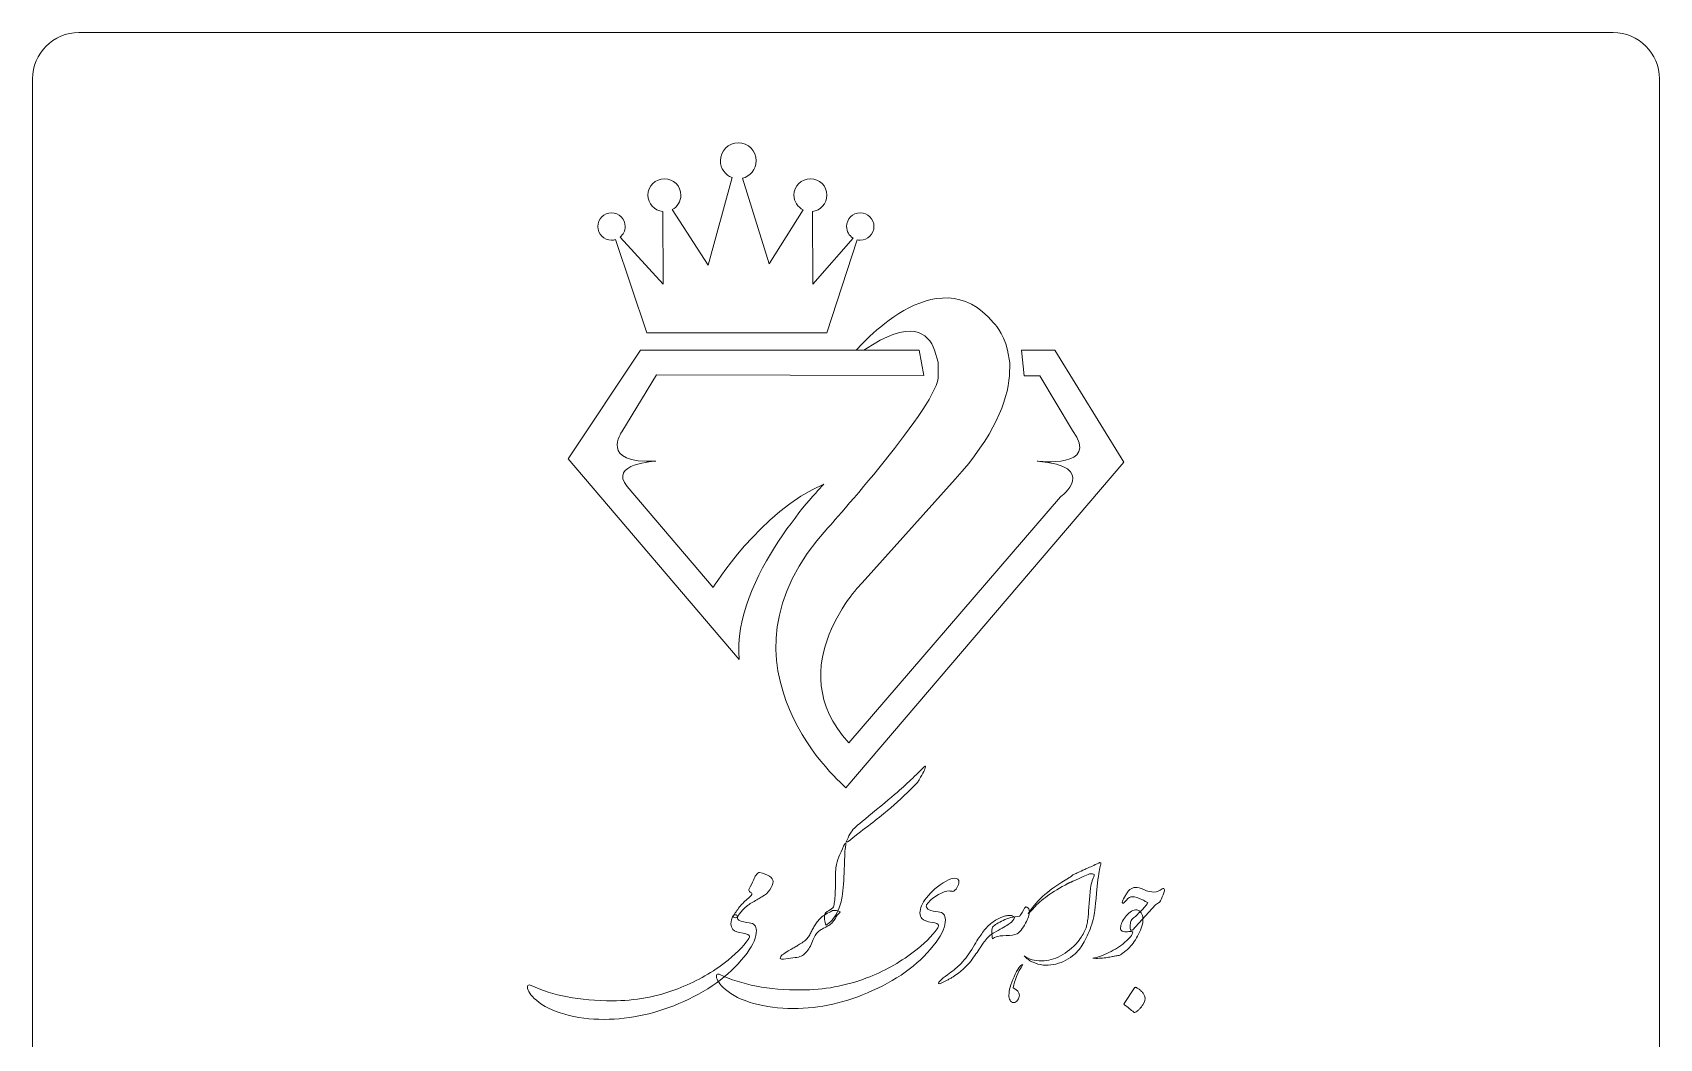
# Model space of a CAD drawing. Header units: millimetres. Extents: x -160 to 532, y -73 to 132.
# Drawn here: x -31.4 to 144.2, y 23.9 to 132.5 of the extents above; entities that cross this region are included whole.
import ezdxf

# ---------------------------------------------------------------- set-up
doc = ezdxf.new("R2010")
doc.units = ezdxf.units.MM
doc.header["$MEASUREMENT"] = 0
doc.layers.add('Layer 1', color=7, linetype='Continuous')

msp = doc.modelspace()

# ---------------------------------------------------------------- linework, layer by layer
at = {"layer": 'Layer 1', "color": 250, "lineweight": 18}
msp.add_open_spline([(-31.4052, -68.1438), (-31.4052, -68.1438), (-31.4052, 127.4564), (-31.4052, 127.4564), (-31.4052, 130.2103), (-29.1591, 132.4564), (-26.4052, 132.4564), (-26.4052, 132.4564), (139.1948, 132.4564), (139.1948, 132.4564), (141.9487, 132.4564), (144.1948, 130.2101), (144.1948, 127.4564), (144.1948, 127.4564), (144.1948, -68.1438), (144.1948, -68.1438), (144.1948, -70.8975), (141.9485, -73.1438), (139.1948, -73.1438), (139.1948, -73.1438), (-26.4052, -73.1438), (-26.4052, -73.1438), (-29.1589, -73.1438), (-31.4052, -70.8976), (-31.4052, -68.1438)], degree=3, knots=[0, 0, 0, 0, 0.125, 0.125, 0.125, 0.25, 0.25, 0.25, 0.375, 0.375, 0.375, 0.5, 0.5, 0.5, 0.625, 0.625, 0.625, 0.75, 0.75, 0.75, 0.875, 0.875, 0.875, 1, 1, 1, 1], dxfattribs=at)
at = {"layer": 'Layer 1', "color": 230, "lineweight": 9}
for points, knots in [([(34.8907, 100.0681), (34.8907, 100.0681), (54.3266, 100.0681), (54.3266, 100.0681), (54.3266, 100.0681), (57.5886, 110.0908), (57.5886, 110.0908), (57.7006, 110.0636), (57.8177, 110.0489), (57.9381, 110.0489), (58.7537, 110.0489), (59.4158, 110.7097), (59.4158, 111.5263), (59.4158, 112.3421), (58.7537, 113.0035), (57.9381, 113.0035), (57.122, 113.0035), (56.46, 112.3421), (56.46, 111.5263), (56.46, 110.9972), (56.7382, 110.5333), (57.1559, 110.2725), (57.1559, 110.2725), (52.8166, 105.3212), (52.8166, 105.3212), (52.8166, 105.3212), (52.7627, 113.1472), (52.7627, 113.1472), (53.6434, 113.251), (54.3266, 113.9993), (54.3266, 114.9076), (54.3266, 115.8866), (53.5326, 116.6807), (52.5534, 116.6807), (51.5744, 116.6807), (50.7809, 115.8866), (50.7809, 114.9076), (50.7809, 114.2157), (51.1776, 113.6162), (51.7559, 113.3243), (51.7559, 113.3243), (48.0888, 107.4878), (48.0888, 107.4878), (48.0888, 107.4878), (45.2075, 116.7295), (45.2075, 116.7295), (46.0682, 116.9267), (46.7098, 117.6976), (46.7098, 118.6175), (46.7098, 119.6871), (45.8429, 120.5546), (44.7726, 120.5546), (43.7032, 120.5546), (42.8357, 119.6871), (42.8357, 118.6175), (42.8357, 117.7831), (43.3633, 117.0725), (44.1028, 116.7995), (44.1028, 116.7995), (41.5228, 107.3567), (41.5228, 107.3567), (41.5228, 107.3567), (37.646, 113.3521), (37.646, 113.3521), (38.1953, 113.6533), (38.5678, 114.2369), (38.5678, 114.9076), (38.5678, 115.8866), (37.7741, 116.6807), (36.795, 116.6807), (35.8158, 116.6807), (35.0219, 115.8866), (35.0219, 114.9076), (35.0219, 113.9908), (35.7177, 113.2367), (36.6102, 113.1443), (36.6102, 113.1443), (36.6636, 105.3212), (36.6636, 105.3212), (36.6636, 105.3212), (32.0289, 110.3919), (32.0289, 110.3919), (32.3527, 110.6629), (32.5595, 111.0702), (32.5595, 111.5263), (32.5595, 112.3421), (31.8983, 113.0035), (31.082, 113.0035), (30.2663, 113.0035), (29.6045, 112.3421), (29.6045, 111.5263), (29.6045, 110.7097), (30.2663, 110.0489), (31.082, 110.0489), (31.2353, 110.0489), (31.3833, 110.0723), (31.5221, 110.1155), (31.5221, 110.1155), (34.8907, 100.0681), (34.8907, 100.0681)], [0, 0, 0, 0, 0.03030303, 0.03030303, 0.03030303, 0.06060606, 0.06060606, 0.06060606, 0.09090909, 0.09090909, 0.09090909, 0.12121212, 0.12121212, 0.12121212, 0.15151515, 0.15151515, 0.15151515, 0.18181818, 0.18181818, 0.18181818, 0.21212121, 0.21212121, 0.21212121, 0.24242424, 0.24242424, 0.24242424, 0.27272727, 0.27272727, 0.27272727, 0.3030303, 0.3030303, 0.3030303, 0.33333333, 0.33333333, 0.33333333, 0.36363636, 0.36363636, 0.36363636, 0.39393939, 0.39393939, 0.39393939, 0.42424242, 0.42424242, 0.42424242, 0.45454545, 0.45454545, 0.45454545, 0.48484848, 0.48484848, 0.48484848, 0.51515152, 0.51515152, 0.51515152, 0.54545455, 0.54545455, 0.54545455, 0.57575758, 0.57575758, 0.57575758, 0.60606061, 0.60606061, 0.60606061, 0.63636364, 0.63636364, 0.63636364, 0.66666667, 0.66666667, 0.66666667, 0.6969697, 0.6969697, 0.6969697, 0.72727273, 0.72727273, 0.72727273, 0.75757576, 0.75757576, 0.75757576, 0.78787879, 0.78787879, 0.78787879, 0.81818182, 0.81818182, 0.81818182, 0.84848485, 0.84848485, 0.84848485, 0.87878788, 0.87878788, 0.87878788, 0.90909091, 0.90909091, 0.90909091, 0.93939394, 0.93939394, 0.93939394, 0.96969697, 0.96969697, 0.96969697, 1, 1, 1, 1]), ([(75.3248, 98.1767), (75.3248, 98.1767), (78.9392, 98.1767), (78.9392, 98.1767), (78.9392, 98.1767), (86.3948, 86.1057), (86.3948, 86.1057), (86.3948, 86.1057), (56.3944, 50.9583), (56.3944, 50.9583), (56.3944, 50.9583), (40.7732, 64.0937), (54.4421, 79.0055), (54.4421, 79.0055), (66.6474, 92.6064), (66.346, 95.4407), (66.346, 95.4407), (66.3391, 96.8966), (66.3391, 96.8966), (66.3391, 96.8966), (65.9582, 98.1767), (65.9582, 98.1767), (65.2778, 100.052), (63.4097, 101.6679), (58.332, 98.1767), (58.332, 98.1767), (57.5114, 98.1767), (57.5114, 98.1767), (57.5114, 98.1767), (66.2115, 108.5777), (72.3183, 101.1379), (72.3183, 101.1379), (73.3691, 100.1533), (73.8436, 98.1767), (73.8436, 98.1767), (74.0722, 96.8183), (74.0722, 96.8183), (74.0722, 96.8183), (74.0399, 95.4161), (74.0399, 95.4161), (73.8199, 92.6794), (72.4019, 88.9577), (68.1815, 84.2438), (68.1815, 84.2438), (58.1345, 73.0806), (58.1345, 73.0806), (58.1345, 73.0806), (49.1395, 64.0199), (56.6907, 55.8122), (56.6907, 55.8122), (79.5413, 82.3389), (79.5413, 82.3389), (79.5413, 82.3389), (83.8259, 85.6427), (77.0459, 86.2132), (77.0459, 86.2132), (83.8739, 85.3593), (80.8543, 89.4963), (80.8543, 89.4963), (77.3078, 95.4059), (77.3078, 95.4059), (77.3078, 95.4059), (75.6218, 95.4111), (75.6218, 95.4111), (75.6218, 95.4111), (75.3248, 98.1767), (75.3248, 98.1767)], [0, 0, 0, 0, 0.04545455, 0.04545455, 0.04545455, 0.09090909, 0.09090909, 0.09090909, 0.13636364, 0.13636364, 0.13636364, 0.18181818, 0.18181818, 0.18181818, 0.22727273, 0.22727273, 0.22727273, 0.27272727, 0.27272727, 0.27272727, 0.31818182, 0.31818182, 0.31818182, 0.36363636, 0.36363636, 0.36363636, 0.40909091, 0.40909091, 0.40909091, 0.45454545, 0.45454545, 0.45454545, 0.5, 0.5, 0.5, 0.54545455, 0.54545455, 0.54545455, 0.59090909, 0.59090909, 0.59090909, 0.63636364, 0.63636364, 0.63636364, 0.68181818, 0.68181818, 0.68181818, 0.72727273, 0.72727273, 0.72727273, 0.77272727, 0.77272727, 0.77272727, 0.81818182, 0.81818182, 0.81818182, 0.86363636, 0.86363636, 0.86363636, 0.90909091, 0.90909091, 0.90909091, 0.95454545, 0.95454545, 0.95454545, 1, 1, 1, 1]), ([(64.807, 95.4456), (64.807, 95.4456), (35.9413, 95.5379), (35.9413, 95.5379), (35.9413, 95.5379), (32.1986, 89.3654), (32.1986, 89.3654), (32.1986, 89.3654), (29.7026, 85.8856), (35.875, 86.2132), (35.875, 86.2132), (30.6887, 85.9505), (32.7887, 83.4552), (32.7887, 83.4552), (42.0479, 72.5561), (42.0479, 72.5561), (42.0479, 72.5561), (47.1339, 80.8309), (53.9986, 83.7179), (53.9986, 83.7179), (44.0527, 73.6657), (44.856, 64.8041), (44.856, 64.8041), (26.3948, 86.4611), (26.3948, 86.4611), (26.3948, 86.4611), (34.205, 98.1767), (34.205, 98.1767), (34.205, 98.1767), (64.3091, 98.1767), (64.3091, 98.1767), (64.3091, 98.1767), (64.807, 95.4456), (64.807, 95.4456)], [0, 0, 0, 0, 0.09090909, 0.09090909, 0.09090909, 0.18181818, 0.18181818, 0.18181818, 0.27272727, 0.27272727, 0.27272727, 0.36363636, 0.36363636, 0.36363636, 0.45454545, 0.45454545, 0.45454545, 0.54545455, 0.54545455, 0.54545455, 0.63636364, 0.63636364, 0.63636364, 0.72727273, 0.72727273, 0.72727273, 0.81818182, 0.81818182, 0.81818182, 0.90909091, 0.90909091, 0.90909091, 1, 1, 1, 1]), ([(57.3121, 46.6002), (57.6531, 46.9224), (58.448, 47.5927), (59.6992, 48.6158), (60.9528, 49.6388), (61.8488, 50.3938), (62.3921, 50.8853), (62.933, 51.3768), (63.4716, 51.8825), (64.0031, 52.3976), (64.537, 52.9149), (64.8145, 53.1972), (64.838, 53.2419), (64.9603, 53.3477), (64.9979, 53.2959), (64.9509, 53.0866), (64.9015, 52.8773), (64.6216, 52.3576), (64.1066, 51.5274), (63.1658, 50.549), (62.2063, 49.6435), (61.2303, 48.8086), (60.2543, 47.9761), (58.9631, 46.9554), (57.3615, 45.7536), (57.2651, 45.6572), (57.1639, 45.5701), (57.0604, 45.4949), (56.957, 45.4196), (56.8605, 45.342), (56.7688, 45.2644), (56.5713, 45.1068), (56.4584, 45.0621), (56.4302, 45.1256), (56.5454, 45.4384), (56.6747, 45.7183), (56.8159, 45.9676), (56.9781, 46.2381), (57.1428, 46.4497), (57.3121, 46.6002)], [0, 0, 0, 0, 0.07692308, 0.07692308, 0.07692308, 0.15384615, 0.15384615, 0.15384615, 0.23076923, 0.23076923, 0.23076923, 0.30769231, 0.30769231, 0.30769231, 0.38461538, 0.38461538, 0.38461538, 0.46153846, 0.46153846, 0.46153846, 0.53846154, 0.53846154, 0.53846154, 0.61538462, 0.61538462, 0.61538462, 0.69230769, 0.69230769, 0.69230769, 0.76923077, 0.76923077, 0.76923077, 0.84615385, 0.84615385, 0.84615385, 0.92307692, 0.92307692, 0.92307692, 1, 1, 1, 1]), ([(56.2796, 44.0438), (56.2655, 43.8886), (56.242, 43.2724), (56.2114, 42.1975), (56.1691, 41.0028), (56.0938, 40.0126), (55.9833, 39.2271), (55.9316, 38.745), (55.7528, 38.1782), (55.4447, 37.5267), (55.146, 36.8776), (54.7345, 36.4096), (54.2053, 36.1203), (54.1865, 36.2355), (54.163, 36.3484), (54.1324, 36.4613), (54.1042, 36.5742), (54.083, 36.6871), (54.0712, 36.8023), (54.0595, 36.9176), (54.0618, 37.0305), (54.0783, 37.1434), (54.0948, 37.2562), (54.1371, 37.3691), (54.2053, 37.4845), (54.2735, 37.5267), (54.4334, 37.6279), (54.6804, 37.7879), (54.9297, 37.9477), (55.059, 38.0959), (55.0731, 38.23), (55.1602, 38.5309), (55.2166, 39.0648), (55.2401, 39.8268), (55.2566, 40.5818), (55.266, 41.118), (55.266, 41.4403), (55.266, 42.1011), (55.3224, 42.6091), (55.433, 42.9619), (55.5506, 43.3077), (55.694, 43.6722), (55.8587, 44.0579), (56.0844, 44.5306), (56.2302, 44.8364), (56.3008, 44.9751), (56.3784, 45.0245), (56.4066, 44.9704), (56.3831, 44.8081), (56.3126, 44.4035), (56.2796, 44.1496), (56.2796, 44.0438)], [0, 0, 0, 0, 0.05882353, 0.05882353, 0.05882353, 0.11764706, 0.11764706, 0.11764706, 0.17647059, 0.17647059, 0.17647059, 0.23529412, 0.23529412, 0.23529412, 0.29411765, 0.29411765, 0.29411765, 0.35294118, 0.35294118, 0.35294118, 0.41176471, 0.41176471, 0.41176471, 0.47058824, 0.47058824, 0.47058824, 0.52941176, 0.52941176, 0.52941176, 0.58823529, 0.58823529, 0.58823529, 0.64705882, 0.64705882, 0.64705882, 0.70588235, 0.70588235, 0.70588235, 0.76470588, 0.76470588, 0.76470588, 0.82352941, 0.82352941, 0.82352941, 0.88235294, 0.88235294, 0.88235294, 0.94117647, 0.94117647, 0.94117647, 1, 1, 1, 1]), ([(82.1994, 35.6123), (82.2417, 35.6523), (82.2793, 35.7346), (82.3169, 35.8569), (82.3522, 35.9769), (82.3899, 36.1297), (82.4228, 36.3131), (82.4581, 36.4989), (82.4886, 36.7059), (82.5169, 36.9388), (82.5427, 37.1692), (82.5662, 37.4161), (82.5851, 37.6772), (82.5851, 37.6772), (82.7709, 40.1372), (82.7709, 40.1372), (82.8038, 40.4053), (82.8837, 40.7017), (83.0131, 41.0262), (83.1283, 41.3014), (83.1848, 41.4637), (83.1848, 41.5084), (83.1848, 41.6283), (83.0695, 41.6895), (82.8391, 41.6895), (82.7262, 41.6895), (82.6203, 41.666), (82.5239, 41.6189), (82.023, 41.3908), (81.6161, 41.2026), (81.3033, 41.0568), (80.9905, 40.9133), (80.7459, 40.8028), (80.5695, 40.7228), (80.3931, 40.6452), (80.2755, 40.5935), (80.2191, 40.5676), (80.1603, 40.5441), (80.1391, 40.5348), (80.1532, 40.5441), (80.1674, 40.5535), (80.205, 40.5723), (80.2661, 40.6029), (80.3296, 40.6335), (80.3931, 40.6641), (80.459, 40.697), (80.5272, 40.7276), (80.5836, 40.7559), (80.633, 40.7793), (80.6801, 40.8028), (80.6965, 40.8075), (80.6824, 40.8005), (78.9021, 39.8997), (77.6109, 39.0178), (76.8113, 38.1546), (76.315, 37.6208), (76.0657, 37.355), (76.061, 37.355), (76.0657, 37.3785), (76.101, 37.442), (76.1692, 37.5479), (77.03, 38.8508), (78.4364, 40.0715), (80.3931, 41.205), (80.5366, 41.2896), (80.6354, 41.3484), (80.6942, 41.3885), (80.7506, 41.4284), (80.7906, 41.4566), (80.8118, 41.4754), (80.8306, 41.4943), (80.8423, 41.506), (80.8447, 41.5131), (80.847, 41.5201), (80.8635, 41.5342), (80.8941, 41.5532), (80.9223, 41.5742), (80.9787, 41.6048), (81.0634, 41.6424), (81.1457, 41.6824), (81.2751, 41.7437), (81.4515, 41.826), (81.6279, 41.9083), (81.8654, 42.0164), (82.1617, 42.1504), (82.4581, 42.2821), (82.8367, 42.4562), (83.2953, 42.6678), (83.6246, 42.8184), (83.7963, 42.8937), (83.8057, 42.8937), (83.8739, 42.8937), (83.9091, 42.849), (83.9091, 42.7572), (83.9091, 42.7478), (83.9091, 42.7337), (83.9091, 42.7172), (83.9091, 42.7031), (83.9068, 42.6843), (83.9021, 42.6678), (83.8645, 42.5879), (83.8198, 42.4162), (83.7657, 42.1457), (83.7139, 41.8776), (83.6504, 41.5131), (83.5775, 41.0545), (83.3847, 38.9237), (83.253, 37.6701), (83.1848, 37.2915), (83.1213, 36.934), (83.0296, 36.5789), (82.9167, 36.2285), (82.8014, 35.8757), (82.6744, 35.5417), (82.538, 35.2219), (82.3993, 34.902), (82.2534, 34.608), (82.1029, 34.3399), (81.9501, 34.0718), (81.8113, 33.8413), (81.6819, 33.6485), (81.4444, 33.3451), (81.1692, 33.0723), (80.8588, 32.83), (80.5484, 32.5902), (80.2191, 32.3879), (79.8663, 32.228), (79.5159, 32.068), (79.1537, 31.9504), (78.7774, 31.8799), (78.4035, 31.8093), (78.0319, 31.7929), (77.6626, 31.8329), (77.2934, 31.8705), (76.9336, 31.9693), (76.5831, 32.1292), (76.2351, 32.2868), (75.9105, 32.5149), (75.6118, 32.8136), (75.8964, 32.6207), (76.188, 32.4843), (76.4844, 32.4044), (76.7807, 32.3244), (77.1264, 32.2821), (77.5215, 32.2821), (78.2059, 32.2821), (78.8785, 32.4632), (79.5441, 32.8206), (80.2073, 33.1781), (80.8329, 33.6814), (81.4209, 34.3305), (81.6137, 34.5775), (81.7737, 34.8079), (81.9007, 35.022), (82.0253, 35.2361), (82.1264, 35.4312), (82.1994, 35.6123)], [0, 0, 0, 0, 0.01923077, 0.01923077, 0.01923077, 0.03846154, 0.03846154, 0.03846154, 0.05769231, 0.05769231, 0.05769231, 0.07692308, 0.07692308, 0.07692308, 0.09615385, 0.09615385, 0.09615385, 0.11538462, 0.11538462, 0.11538462, 0.13461538, 0.13461538, 0.13461538, 0.15384615, 0.15384615, 0.15384615, 0.17307692, 0.17307692, 0.17307692, 0.19230769, 0.19230769, 0.19230769, 0.21153846, 0.21153846, 0.21153846, 0.23076923, 0.23076923, 0.23076923, 0.25, 0.25, 0.25, 0.26923077, 0.26923077, 0.26923077, 0.28846154, 0.28846154, 0.28846154, 0.30769231, 0.30769231, 0.30769231, 0.32692308, 0.32692308, 0.32692308, 0.34615385, 0.34615385, 0.34615385, 0.36538462, 0.36538462, 0.36538462, 0.38461538, 0.38461538, 0.38461538, 0.40384615, 0.40384615, 0.40384615, 0.42307692, 0.42307692, 0.42307692, 0.44230769, 0.44230769, 0.44230769, 0.46153846, 0.46153846, 0.46153846, 0.48076923, 0.48076923, 0.48076923, 0.5, 0.5, 0.5, 0.51923077, 0.51923077, 0.51923077, 0.53846154, 0.53846154, 0.53846154, 0.55769231, 0.55769231, 0.55769231, 0.57692308, 0.57692308, 0.57692308, 0.59615385, 0.59615385, 0.59615385, 0.61538462, 0.61538462, 0.61538462, 0.63461538, 0.63461538, 0.63461538, 0.65384615, 0.65384615, 0.65384615, 0.67307692, 0.67307692, 0.67307692, 0.69230769, 0.69230769, 0.69230769, 0.71153846, 0.71153846, 0.71153846, 0.73076923, 0.73076923, 0.73076923, 0.75, 0.75, 0.75, 0.76923077, 0.76923077, 0.76923077, 0.78846154, 0.78846154, 0.78846154, 0.80769231, 0.80769231, 0.80769231, 0.82692308, 0.82692308, 0.82692308, 0.84615385, 0.84615385, 0.84615385, 0.86538462, 0.86538462, 0.86538462, 0.88461538, 0.88461538, 0.88461538, 0.90384615, 0.90384615, 0.90384615, 0.92307692, 0.92307692, 0.92307692, 0.94230769, 0.94230769, 0.94230769, 0.96153846, 0.96153846, 0.96153846, 0.98076923, 0.98076923, 0.98076923, 1, 1, 1, 1]), ([(68.3987, 40.2337), (68.22, 39.9303), (68.0577, 39.7798), (67.9095, 39.7798), (67.8813, 39.7798), (67.8272, 39.7868), (67.7473, 39.8009), (67.6673, 39.815), (67.5967, 39.8221), (67.5379, 39.8221), (67.2063, 39.8221), (66.8159, 39.6927), (66.3667, 39.4364), (66.1409, 39.307), (65.9316, 39.1636), (65.7388, 39.0084), (65.5459, 38.8508), (65.3648, 38.6767), (65.1955, 38.4839), (65.1085, 38.3828), (65.0638, 38.284), (65.0638, 38.1876), (65.0638, 37.8489), (65.4918, 37.6419), (66.3456, 37.569), (66.8653, 37.5173), (67.124, 37.2351), (67.124, 36.72), (67.124, 36.0168), (66.7877, 35.2102), (66.1127, 34.2952), (64.537, 32.1551), (62.2557, 30.4148), (59.2688, 29.0718), (56.3996, 27.7806), (53.5444, 27.1362), (50.7058, 27.1362), (49.1629, 27.1362), (47.7354, 27.322), (46.4254, 27.6936), (45.1272, 28.0581), (44.1088, 28.5591), (43.375, 29.1964), (42.7353, 29.7515), (42.4155, 30.2265), (42.4155, 30.6146), (42.4155, 30.7769), (42.4837, 30.8568), (42.6154, 30.8568), (42.6765, 30.8568), (42.7353, 30.8404), (42.7941, 30.8098), (45.0966, 29.6974), (48.027, 29.1423), (51.5877, 29.14), (53.9983, 29.1423), (56.3431, 29.5727), (58.6221, 30.4359), (60.4542, 31.1344), (62.1263, 32.0586), (63.6386, 33.2063), (64.838, 34.1165), (65.7035, 34.9655), (66.235, 35.7557), (66.3314, 35.8992), (66.3808, 36.0121), (66.3808, 36.1015), (66.3808, 36.252), (66.148, 36.3626), (65.6847, 36.4307), (65.1344, 36.513), (64.7675, 36.6518), (64.5887, 36.8446), (64.4476, 36.9906), (64.3747, 37.1951), (64.3747, 37.4586), (64.3747, 37.9453), (64.6099, 38.4886), (65.0779, 39.0907), (65.5977, 39.7609), (66.3079, 40.363), (67.2063, 40.8969), (67.5568, 41.0991), (67.8601, 41.2003), (68.1165, 41.2003), (68.4293, 41.2003), (68.5845, 41.0639), (68.5845, 40.7934), (68.5845, 40.6311), (68.5234, 40.4453), (68.3987, 40.2337)], [0, 0, 0, 0, 0.03333333, 0.03333333, 0.03333333, 0.06666667, 0.06666667, 0.06666667, 0.1, 0.1, 0.1, 0.13333333, 0.13333333, 0.13333333, 0.16666667, 0.16666667, 0.16666667, 0.2, 0.2, 0.2, 0.23333333, 0.23333333, 0.23333333, 0.26666667, 0.26666667, 0.26666667, 0.3, 0.3, 0.3, 0.33333333, 0.33333333, 0.33333333, 0.36666667, 0.36666667, 0.36666667, 0.4, 0.4, 0.4, 0.43333333, 0.43333333, 0.43333333, 0.46666667, 0.46666667, 0.46666667, 0.5, 0.5, 0.5, 0.53333333, 0.53333333, 0.53333333, 0.56666667, 0.56666667, 0.56666667, 0.6, 0.6, 0.6, 0.63333333, 0.63333333, 0.63333333, 0.66666667, 0.66666667, 0.66666667, 0.7, 0.7, 0.7, 0.73333333, 0.73333333, 0.73333333, 0.76666667, 0.76666667, 0.76666667, 0.8, 0.8, 0.8, 0.83333333, 0.83333333, 0.83333333, 0.86666667, 0.86666667, 0.86666667, 0.9, 0.9, 0.9, 0.93333333, 0.93333333, 0.93333333, 0.96666667, 0.96666667, 0.96666667, 1, 1, 1, 1]), ([(44.1935, 37.0163), (44.2523, 37.1409), (44.3346, 37.2844), (44.4405, 37.4514), (44.5463, 37.616), (44.6686, 37.7877), (44.8074, 37.9641), (44.9438, 38.1405), (45.0919, 38.3145), (45.2472, 38.4839), (45.4047, 38.6532), (45.5623, 38.8014), (45.7222, 38.926), (45.9245, 39.0906), (46.0656, 39.227), (46.1432, 39.3376), (46.2114, 39.4129), (46.2467, 39.481), (46.2467, 39.5445), (46.2467, 39.5916), (46.1855, 39.6457), (46.0609, 39.7115), (45.9362, 39.7797), (45.8892, 39.8667), (45.9151, 39.9726), (46.1126, 40.3912), (46.2726, 40.7275), (46.3949, 40.9815), (46.5172, 41.2355), (46.6018, 41.4119), (46.6536, 41.5083), (46.7994, 41.7247), (46.9405, 41.8258), (47.0722, 41.8117), (47.5284, 41.7153), (47.8836, 41.5789), (48.1423, 41.4049), (48.4033, 41.2167), (48.535, 41.0286), (48.535, 40.8404), (48.535, 40.5605), (48.4127, 40.2642), (48.1682, 39.9514), (47.9306, 39.6245), (47.679, 39.3917), (47.4179, 39.2483), (47.3027, 39.1894), (47.1686, 39.1142), (47.0157, 39.0224), (46.8605, 38.9307), (46.6818, 38.8249), (46.4748, 38.7049), (46.2679, 38.585), (46.0938, 38.4769), (45.9527, 38.3804), (45.814, 38.2839), (45.6987, 38.1969), (45.6046, 38.1193), (45.5129, 38.0417), (45.4212, 37.9523), (45.3271, 37.8559), (45.233, 37.7595), (45.1343, 37.6538), (45.0331, 37.5337), (44.8309, 37.2844), (44.7109, 37.1127), (44.6686, 37.0163), (44.5675, 36.9528), (44.4852, 36.9199), (44.424, 36.9199), (44.3629, 36.9199), (44.2852, 36.9528), (44.1935, 37.0163)], [0, 0, 0, 0, 0.04166667, 0.04166667, 0.04166667, 0.08333333, 0.08333333, 0.08333333, 0.125, 0.125, 0.125, 0.16666667, 0.16666667, 0.16666667, 0.20833333, 0.20833333, 0.20833333, 0.25, 0.25, 0.25, 0.29166667, 0.29166667, 0.29166667, 0.33333333, 0.33333333, 0.33333333, 0.375, 0.375, 0.375, 0.41666667, 0.41666667, 0.41666667, 0.45833333, 0.45833333, 0.45833333, 0.5, 0.5, 0.5, 0.54166667, 0.54166667, 0.54166667, 0.58333333, 0.58333333, 0.58333333, 0.625, 0.625, 0.625, 0.66666667, 0.66666667, 0.66666667, 0.70833333, 0.70833333, 0.70833333, 0.75, 0.75, 0.75, 0.79166667, 0.79166667, 0.79166667, 0.83333333, 0.83333333, 0.83333333, 0.875, 0.875, 0.875, 0.91666667, 0.91666667, 0.91666667, 0.95833333, 0.95833333, 0.95833333, 1, 1, 1, 1]), ([(87.11, 35.6028), (87.0841, 35.6993), (87.07, 35.8404), (87.07, 36.0238), (87.07, 36.2261), (87.0958, 36.3954), (87.1452, 36.5342), (87.1923, 36.6753), (87.2816, 36.8023), (87.4133, 36.9129), (87.6815, 37.1198), (88.0037, 37.4232), (88.387, 37.823), (88.7257, 38.1946), (88.9209, 38.4415), (88.9726, 38.5662), (88.8386, 38.6297), (88.7233, 38.6885), (88.6269, 38.7426), (88.5305, 38.7943), (88.4505, 38.839), (88.387, 38.8766), (87.9308, 39.093), (87.5756, 39.2012), (87.3169, 39.2012), (87.0935, 39.2012), (86.8771, 39.0789), (86.6702, 38.8343), (86.4538, 38.5873), (86.3268, 38.4769), (86.2845, 38.505), (86.2021, 38.5262), (86.181, 38.6014), (86.2233, 38.7237), (86.2774, 38.8626), (86.3879, 39.0624), (86.5526, 39.3235), (86.6349, 39.4575), (86.7031, 39.561), (86.7525, 39.6386), (86.8042, 39.7139), (86.8371, 39.7633), (86.856, 39.7868), (87.1053, 40.0714), (87.3734, 40.2125), (87.6626, 40.2125), (87.8461, 40.2125), (88.1424, 40.1301), (88.5516, 39.9655), (88.9562, 39.7915), (89.316, 39.7021), (89.6335, 39.7021), (89.9533, 39.7021), (90.2473, 39.8173), (90.5154, 40.0478), (90.5695, 40.0808), (90.6283, 40.0925), (90.6871, 40.0878), (90.7412, 40.0619), (90.7694, 40.0126), (90.7694, 39.9443), (90.7694, 39.8809), (90.7553, 39.8126), (90.7295, 39.7444), (90.6683, 39.5798), (90.6189, 39.4434), (90.5813, 39.3376), (90.5413, 39.2317), (90.5131, 39.1518), (90.4943, 39.0977), (90.3743, 38.8155), (90.2779, 38.6391), (90.205, 38.5662), (90.0756, 38.5379), (89.9416, 38.4533), (89.7981, 38.3123), (89.7981, 38.3123), (88.7374, 37.1527), (88.7374, 37.1527), (88.7374, 37.1527), (87.6415, 35.9627), (87.6415, 35.9627), (87.6415, 35.9627), (87.3522, 35.624), (87.3522, 35.624), (87.3287, 35.6099), (87.2487, 35.6028), (87.11, 35.6028)], [0, 0, 0, 0, 0.03448276, 0.03448276, 0.03448276, 0.06896552, 0.06896552, 0.06896552, 0.10344828, 0.10344828, 0.10344828, 0.13793103, 0.13793103, 0.13793103, 0.17241379, 0.17241379, 0.17241379, 0.20689655, 0.20689655, 0.20689655, 0.24137931, 0.24137931, 0.24137931, 0.27586207, 0.27586207, 0.27586207, 0.31034483, 0.31034483, 0.31034483, 0.34482759, 0.34482759, 0.34482759, 0.37931034, 0.37931034, 0.37931034, 0.4137931, 0.4137931, 0.4137931, 0.44827586, 0.44827586, 0.44827586, 0.48275862, 0.48275862, 0.48275862, 0.51724138, 0.51724138, 0.51724138, 0.55172414, 0.55172414, 0.55172414, 0.5862069, 0.5862069, 0.5862069, 0.62068966, 0.62068966, 0.62068966, 0.65517241, 0.65517241, 0.65517241, 0.68965517, 0.68965517, 0.68965517, 0.72413793, 0.72413793, 0.72413793, 0.75862069, 0.75862069, 0.75862069, 0.79310345, 0.79310345, 0.79310345, 0.82758621, 0.82758621, 0.82758621, 0.86206897, 0.86206897, 0.86206897, 0.89655172, 0.89655172, 0.89655172, 0.93103448, 0.93103448, 0.93103448, 0.96551724, 0.96551724, 0.96551724, 1, 1, 1, 1]), ([(44.1864, 37.134), (44.2311, 37.1716), (44.2828, 37.1998), (44.3416, 37.2233), (44.3981, 37.2468), (44.4522, 37.2562), (44.5039, 37.2515), (44.5533, 37.2468), (44.5956, 37.2256), (44.6262, 37.188), (44.6591, 37.1527), (44.6732, 37.0939), (44.6685, 37.0163), (44.6544, 36.847), (44.7555, 36.7106), (44.9743, 36.6071), (45.193, 36.5036), (45.5175, 36.4331), (45.9503, 36.3978), (46.4677, 36.3461), (46.7287, 36.0638), (46.7287, 35.5488), (46.7287, 34.8456), (46.3901, 34.0389), (45.7151, 33.124), (44.1394, 30.9838), (41.8604, 29.2411), (38.8736, 27.9006), (36.002, 26.6094), (33.1468, 25.965), (30.3081, 25.965), (28.7653, 25.965), (27.3401, 26.1508), (26.0301, 26.5224), (24.7295, 26.8869), (23.7135, 27.3855), (22.9774, 28.0252), (22.3401, 28.5802), (22.0202, 29.053), (22.0202, 29.4434), (22.0202, 29.6057), (22.0861, 29.6856), (22.2201, 29.6856), (22.2789, 29.6856), (22.3401, 29.6692), (22.3989, 29.6362), (24.7013, 28.5262), (27.6317, 27.9711), (31.1901, 27.9688), (33.6031, 27.9711), (35.9479, 28.4015), (38.2268, 29.2646), (40.0589, 29.9631), (41.7311, 30.8874), (43.241, 32.0351), (44.4404, 32.9453), (45.3059, 33.7943), (45.8397, 34.5845), (45.9362, 34.728), (45.9832, 34.8409), (45.9832, 34.9279), (45.9832, 35.0808), (45.7527, 35.1913), (45.2871, 35.2595), (44.7367, 35.3418), (44.3722, 35.4806), (44.1935, 35.6734), (44.05, 35.8192), (43.9794, 36.0239), (43.9794, 36.2873), (43.9794, 36.5483), (44.0476, 36.8306), (44.1864, 37.134)], [0, 0, 0, 0, 0.04166667, 0.04166667, 0.04166667, 0.08333333, 0.08333333, 0.08333333, 0.125, 0.125, 0.125, 0.16666667, 0.16666667, 0.16666667, 0.20833333, 0.20833333, 0.20833333, 0.25, 0.25, 0.25, 0.29166667, 0.29166667, 0.29166667, 0.33333333, 0.33333333, 0.33333333, 0.375, 0.375, 0.375, 0.41666667, 0.41666667, 0.41666667, 0.45833333, 0.45833333, 0.45833333, 0.5, 0.5, 0.5, 0.54166667, 0.54166667, 0.54166667, 0.58333333, 0.58333333, 0.58333333, 0.625, 0.625, 0.625, 0.66666667, 0.66666667, 0.66666667, 0.70833333, 0.70833333, 0.70833333, 0.75, 0.75, 0.75, 0.79166667, 0.79166667, 0.79166667, 0.83333333, 0.83333333, 0.83333333, 0.875, 0.875, 0.875, 0.91666667, 0.91666667, 0.91666667, 0.95833333, 0.95833333, 0.95833333, 1, 1, 1, 1]), ([(54.584, 37.5055), (54.6757, 37.5526), (54.751, 37.5925), (54.8121, 37.6302), (54.8709, 37.6678), (54.918, 37.696), (54.9485, 37.7195), (55.1696, 37.7431), (55.3507, 37.7336), (55.4942, 37.6913), (55.6353, 37.6513), (55.7293, 37.5949), (55.7764, 37.5267), (55.7199, 37.4845), (55.6658, 37.4444), (55.6141, 37.402), (55.56, 37.3621), (55.5059, 37.3009), (55.4448, 37.2233), (55.3531, 37.0681), (55.266, 36.9199), (55.179, 36.7788), (55.0943, 36.6401), (55.0191, 36.5295), (54.9485, 36.4519), (54.8309, 36.3178), (54.6969, 36.2049), (54.5534, 36.1132), (54.4076, 36.0215), (54.25, 35.9368), (54.0807, 35.8592), (53.9208, 35.7769), (53.775, 35.6946), (53.648, 35.6123), (53.5186, 35.5276), (53.4057, 35.4406), (53.3093, 35.3489), (53.1893, 35.2219), (53.0812, 35.0666), (52.9824, 34.8832), (52.8836, 34.7021), (52.7872, 34.4881), (52.6955, 34.2388), (52.6084, 33.9777), (52.505, 33.752), (52.3827, 33.5638), (52.2604, 33.3757), (52.1193, 33.2087), (51.9593, 33.0629), (51.8676, 32.9664), (51.7336, 32.8771), (51.5595, 32.7971), (51.3855, 32.7172), (51.1738, 32.6607), (50.9245, 32.6278), (50.9245, 32.6278), (49.6498, 32.482), (49.6498, 32.482), (49.5228, 32.4773), (49.4429, 32.4773), (49.417, 32.482), (49.297, 32.5008), (49.2618, 32.5666), (49.3088, 32.6772), (49.3582, 32.7854), (49.4664, 32.8982), (49.6357, 33.0135), (49.9038, 33.1922), (50.1249, 33.3333), (50.2989, 33.4368), (50.473, 33.5403), (50.6282, 33.6297), (50.7669, 33.7049), (50.9057, 33.7825), (51.0398, 33.8578), (51.1738, 33.9331), (51.3055, 34.0083), (51.4678, 34.1118), (51.6559, 34.2388), (51.8347, 34.354), (51.9852, 34.474), (52.1098, 34.5986), (52.2345, 34.7233), (52.3356, 34.8504), (52.4132, 34.9843), (52.4956, 35.1184), (52.5755, 35.2571), (52.6484, 35.4053), (52.7213, 35.5511), (52.7966, 35.6993), (52.8742, 35.8451), (52.9542, 35.9886), (53.0412, 36.132), (53.14, 36.2803), (53.2387, 36.426), (53.3516, 36.5742), (53.4739, 36.72), (53.5939, 36.8541), (53.7444, 36.9881), (53.9231, 37.1245), (54.1019, 37.2586), (54.3229, 37.3856), (54.584, 37.5055)], [0, 0, 0, 0, 0.02941176, 0.02941176, 0.02941176, 0.05882353, 0.05882353, 0.05882353, 0.08823529, 0.08823529, 0.08823529, 0.11764706, 0.11764706, 0.11764706, 0.14705882, 0.14705882, 0.14705882, 0.17647059, 0.17647059, 0.17647059, 0.20588235, 0.20588235, 0.20588235, 0.23529412, 0.23529412, 0.23529412, 0.26470588, 0.26470588, 0.26470588, 0.29411765, 0.29411765, 0.29411765, 0.32352941, 0.32352941, 0.32352941, 0.35294118, 0.35294118, 0.35294118, 0.38235294, 0.38235294, 0.38235294, 0.41176471, 0.41176471, 0.41176471, 0.44117647, 0.44117647, 0.44117647, 0.47058824, 0.47058824, 0.47058824, 0.5, 0.5, 0.5, 0.52941176, 0.52941176, 0.52941176, 0.55882353, 0.55882353, 0.55882353, 0.58823529, 0.58823529, 0.58823529, 0.61764706, 0.61764706, 0.61764706, 0.64705882, 0.64705882, 0.64705882, 0.67647059, 0.67647059, 0.67647059, 0.70588235, 0.70588235, 0.70588235, 0.73529412, 0.73529412, 0.73529412, 0.76470588, 0.76470588, 0.76470588, 0.79411765, 0.79411765, 0.79411765, 0.82352941, 0.82352941, 0.82352941, 0.85294118, 0.85294118, 0.85294118, 0.88235294, 0.88235294, 0.88235294, 0.91176471, 0.91176471, 0.91176471, 0.94117647, 0.94117647, 0.94117647, 0.97058824, 0.97058824, 0.97058824, 1, 1, 1, 1]), ([(74.5864, 36.9552), (74.5041, 36.72), (74.3442, 36.513), (74.1113, 36.3343), (73.9961, 36.2473), (73.8315, 36.1414), (73.6151, 36.0144), (73.3987, 35.8874), (73.1306, 35.7369), (72.8084, 35.5629), (72.8084, 35.5629), (72.2839, 35.2666), (72.2839, 35.2666), (72.1287, 35.1795), (71.9735, 35.0643), (71.823, 34.9232), (71.6725, 34.7797), (71.5172, 34.6104), (71.362, 34.4128), (71.315, 34.3658), (71.1503, 34.1283), (70.8658, 33.6955), (70.727, 33.4839), (70.5788, 33.2604), (70.4166, 33.0276), (70.2566, 32.7924), (70.0803, 32.5455), (69.8874, 32.2821), (69.3912, 31.6541), (68.7491, 31.0826), (67.9636, 30.5676), (67.8625, 30.5041), (67.7613, 30.4407), (67.6555, 30.3818), (67.5497, 30.3206), (67.4415, 30.2618), (67.3309, 30.203), (67.0134, 30.0407), (66.8135, 29.9443), (66.7312, 29.9137), (66.5196, 29.7985), (66.3996, 29.7844), (66.3737, 29.8714), (66.3314, 29.9725), (66.656, 30.2759), (67.3451, 30.7816), (67.8672, 31.1485), (68.2976, 31.4989), (68.6339, 31.8352), (68.8667, 32.0563), (69.0948, 32.3056), (69.3159, 32.5831), (69.5346, 32.8606), (69.751, 33.1734), (69.9627, 33.5238), (70.3813, 34.2176), (70.7035, 34.728), (70.934, 35.0525), (71.0727, 35.2595), (71.2115, 35.4476), (71.3503, 35.617), (71.4914, 35.7887), (71.6372, 35.9462), (71.7877, 36.0898), (71.9406, 36.2355), (72.1005, 36.3672), (72.2675, 36.4872), (72.4345, 36.6048), (72.6155, 36.7176), (72.8084, 36.8235), (73.006, 36.9105), (73.1918, 36.9858), (73.3634, 37.0517), (73.5351, 37.1151), (73.695, 37.1574), (73.8409, 37.1786), (73.989, 37.1998), (74.1254, 37.1927), (74.2477, 37.1621), (74.3724, 37.1292), (74.4853, 37.061), (74.5864, 36.9552)], [0, 0, 0, 0, 0.03703704, 0.03703704, 0.03703704, 0.07407407, 0.07407407, 0.07407407, 0.11111111, 0.11111111, 0.11111111, 0.14814815, 0.14814815, 0.14814815, 0.18518519, 0.18518519, 0.18518519, 0.22222222, 0.22222222, 0.22222222, 0.25925926, 0.25925926, 0.25925926, 0.2962963, 0.2962963, 0.2962963, 0.33333333, 0.33333333, 0.33333333, 0.37037037, 0.37037037, 0.37037037, 0.40740741, 0.40740741, 0.40740741, 0.44444444, 0.44444444, 0.44444444, 0.48148148, 0.48148148, 0.48148148, 0.51851852, 0.51851852, 0.51851852, 0.55555556, 0.55555556, 0.55555556, 0.59259259, 0.59259259, 0.59259259, 0.62962963, 0.62962963, 0.62962963, 0.66666667, 0.66666667, 0.66666667, 0.7037037, 0.7037037, 0.7037037, 0.74074074, 0.74074074, 0.74074074, 0.77777778, 0.77777778, 0.77777778, 0.81481481, 0.81481481, 0.81481481, 0.85185185, 0.85185185, 0.85185185, 0.88888889, 0.88888889, 0.88888889, 0.92592593, 0.92592593, 0.92592593, 0.96296296, 0.96296296, 0.96296296, 1, 1, 1, 1]), ([(75.8258, 38.1194), (75.887, 38.1194), (75.9646, 38.0723), (76.061, 37.9759), (76.1433, 37.8748), (76.1857, 37.7478), (76.1857, 37.5974), (76.1857, 37.2374), (76.0516, 36.826), (75.7858, 36.3626), (75.4589, 35.744), (75.1532, 35.3583), (74.8686, 35.2125), (74.584, 35.0643), (74.1889, 34.9961), (73.688, 35.0032), (73.1847, 35.0102), (72.8155, 34.9608), (72.585, 34.8574), (72.3521, 34.7539), (72.2228, 34.688), (72.1946, 34.6622), (72.1734, 34.8715), (72.1522, 35.0808), (72.1358, 35.2877), (72.1217, 35.4947), (72.1405, 35.7064), (72.1946, 35.9227), (72.458, 36.1603), (72.846, 36.4049), (73.3587, 36.6518), (73.8738, 36.9011), (74.4688, 37.0493), (75.1438, 37.101), (75.1485, 37.101), (75.2967, 37.3409), (75.5859, 37.823), (75.7082, 38.0206), (75.7905, 38.1194), (75.8258, 38.1194)], [0, 0, 0, 0, 0.07692308, 0.07692308, 0.07692308, 0.15384615, 0.15384615, 0.15384615, 0.23076923, 0.23076923, 0.23076923, 0.30769231, 0.30769231, 0.30769231, 0.38461538, 0.38461538, 0.38461538, 0.46153846, 0.46153846, 0.46153846, 0.53846154, 0.53846154, 0.53846154, 0.61538462, 0.61538462, 0.61538462, 0.69230769, 0.69230769, 0.69230769, 0.76923077, 0.76923077, 0.76923077, 0.84615385, 0.84615385, 0.84615385, 0.92307692, 0.92307692, 0.92307692, 1, 1, 1, 1]), ([(87.3663, 35.4312), (87.2746, 35.45), (87.1782, 35.4571), (87.0794, 35.45), (86.9806, 35.4429), (86.8818, 35.4335), (86.7831, 35.4241), (86.6843, 35.4171), (86.5879, 35.4147), (86.4914, 35.4171), (86.395, 35.4218), (86.3033, 35.4476), (86.2163, 35.4947), (86.0869, 35.5629), (86.0258, 35.6852), (86.0305, 35.8592), (86.0352, 36.0334), (86.0822, 36.2239), (86.1739, 36.4284), (86.2657, 36.633), (86.3927, 36.8376), (86.5526, 37.0399), (86.7149, 37.2445), (86.8865, 37.4138), (87.0723, 37.5431), (87.2605, 37.6749), (87.4463, 37.7548), (87.6344, 37.7807), (87.8226, 37.8089), (87.9919, 37.7501), (88.1377, 37.602), (88.3024, 37.442), (88.4011, 37.2422), (88.4317, 37.0022), (88.4599, 36.7647), (88.4458, 36.506), (88.3823, 36.2308), (88.3212, 35.9556), (88.2224, 35.6734), (88.086, 35.3841), (87.9519, 35.0949), (87.7991, 34.8197), (87.6321, 34.561), (87.4651, 34.2999), (87.2911, 34.0671), (87.1123, 33.8602), (86.9312, 33.6532), (86.7689, 33.4956), (86.6231, 33.3851), (86.4609, 33.2628), (86.3339, 33.1664), (86.2398, 33.0958), (86.1457, 33.0276), (86.0704, 32.9735), (86.0164, 32.9382), (85.9599, 32.9006), (85.9176, 32.8794), (85.8894, 32.8724), (85.8588, 32.8653), (85.8235, 32.8606), (85.7859, 32.8559), (85.7459, 32.8512), (85.6965, 32.8465), (85.6377, 32.8418), (85.5766, 32.8371), (85.4919, 32.8206), (85.3814, 32.7924), (85.3179, 32.7783), (85.1979, 32.7548), (85.0239, 32.7195), (84.8498, 32.6866), (84.6476, 32.6537), (84.4218, 32.6207), (84.1937, 32.5878), (83.9561, 32.5666), (83.7068, 32.5549), (83.4599, 32.5431), (83.2341, 32.5549), (83.0319, 32.5854), (83.2764, 32.6137), (83.5493, 32.6795), (83.8527, 32.7854), (84.156, 32.8912), (84.4641, 33.0205), (84.7746, 33.1758), (85.0874, 33.3286), (85.3931, 33.5027), (85.6918, 33.6955), (85.9905, 33.8884), (86.2586, 34.0859), (86.4985, 34.2882), (86.736, 34.4904), (86.9336, 34.6904), (87.0911, 34.8879), (87.2464, 35.0855), (87.3381, 35.2666), (87.3663, 35.4312)], [0, 0, 0, 0, 0.03125, 0.03125, 0.03125, 0.0625, 0.0625, 0.0625, 0.09375, 0.09375, 0.09375, 0.125, 0.125, 0.125, 0.15625, 0.15625, 0.15625, 0.1875, 0.1875, 0.1875, 0.21875, 0.21875, 0.21875, 0.25, 0.25, 0.25, 0.28125, 0.28125, 0.28125, 0.3125, 0.3125, 0.3125, 0.34375, 0.34375, 0.34375, 0.375, 0.375, 0.375, 0.40625, 0.40625, 0.40625, 0.4375, 0.4375, 0.4375, 0.46875, 0.46875, 0.46875, 0.5, 0.5, 0.5, 0.53125, 0.53125, 0.53125, 0.5625, 0.5625, 0.5625, 0.59375, 0.59375, 0.59375, 0.625, 0.625, 0.625, 0.65625, 0.65625, 0.65625, 0.6875, 0.6875, 0.6875, 0.71875, 0.71875, 0.71875, 0.75, 0.75, 0.75, 0.78125, 0.78125, 0.78125, 0.8125, 0.8125, 0.8125, 0.84375, 0.84375, 0.84375, 0.875, 0.875, 0.875, 0.90625, 0.90625, 0.90625, 0.9375, 0.9375, 0.9375, 0.96875, 0.96875, 0.96875, 1, 1, 1, 1]), ([(75.4895, 31.9058), (74.911, 31.005), (74.5605, 30.1631), (74.4406, 29.3823), (74.8686, 29.1494), (75.0897, 28.886), (75.1038, 28.5967), (75.1038, 28.3992), (75.0403, 28.2134), (74.918, 28.0393), (74.8028, 27.87), (74.657, 27.7853), (74.4829, 27.7853), (74.3042, 27.7853), (74.1748, 27.8677), (74.0972, 28.037), (74.0196, 28.204), (73.9796, 28.3921), (73.9796, 28.5967), (73.9796, 29.0789), (74.1631, 29.7374), (74.53, 30.5676), (74.8992, 31.4001), (75.2167, 31.8446), (75.4895, 31.9058)], [0, 0, 0, 0, 0.125, 0.125, 0.125, 0.25, 0.25, 0.25, 0.375, 0.375, 0.375, 0.5, 0.5, 0.5, 0.625, 0.625, 0.625, 0.75, 0.75, 0.75, 0.875, 0.875, 0.875, 1, 1, 1, 1]), ([(88.6481, 28.4109), (88.721, 28.1522), (88.6481, 27.8652), (88.427, 27.5477), (88.3635, 27.4419), (88.2953, 27.3478), (88.2247, 27.2632), (88.1518, 27.1785), (88.0789, 27.0962), (87.999, 27.0186), (87.9778, 26.9904), (87.9402, 26.9551), (87.8908, 26.9151), (87.839, 26.8728), (87.7873, 26.8351), (87.7308, 26.7975), (87.6768, 26.7599), (87.6227, 26.734), (87.5733, 26.7175), (87.5215, 26.7034), (87.4863, 26.7081), (87.4627, 26.7364), (87.2981, 26.8681), (87.1335, 27.0045), (86.9736, 27.1432), (86.8136, 27.2796), (86.6349, 27.409), (86.442, 27.5289), (86.4115, 27.5501), (86.395, 27.5736), (86.3973, 27.5924), (86.3997, 27.6136), (86.4138, 27.6442), (86.435, 27.6865), (86.435, 27.6865), (87.538, 29.3681), (87.538, 29.3681), (87.5709, 29.4128), (87.6015, 29.4363), (87.6344, 29.4339), (87.6673, 29.4316), (87.7003, 29.4175), (87.7379, 29.3963), (87.8343, 29.3399), (87.9308, 29.2787), (88.0272, 29.2129), (88.1236, 29.147), (88.213, 29.0717), (88.2953, 28.9894), (88.38, 28.9071), (88.4505, 28.8154), (88.514, 28.719), (88.5752, 28.6225), (88.6198, 28.5191), (88.6481, 28.4109)], [0, 0, 0, 0, 0.05555556, 0.05555556, 0.05555556, 0.11111111, 0.11111111, 0.11111111, 0.16666667, 0.16666667, 0.16666667, 0.22222222, 0.22222222, 0.22222222, 0.27777778, 0.27777778, 0.27777778, 0.33333333, 0.33333333, 0.33333333, 0.38888889, 0.38888889, 0.38888889, 0.44444444, 0.44444444, 0.44444444, 0.5, 0.5, 0.5, 0.55555556, 0.55555556, 0.55555556, 0.61111111, 0.61111111, 0.61111111, 0.66666667, 0.66666667, 0.66666667, 0.72222222, 0.72222222, 0.72222222, 0.77777778, 0.77777778, 0.77777778, 0.83333333, 0.83333333, 0.83333333, 0.88888889, 0.88888889, 0.88888889, 0.94444444, 0.94444444, 0.94444444, 1, 1, 1, 1])]:
    msp.add_open_spline(points, degree=3, knots=knots, dxfattribs=at)

doc.saveas('drawing.dxf')
